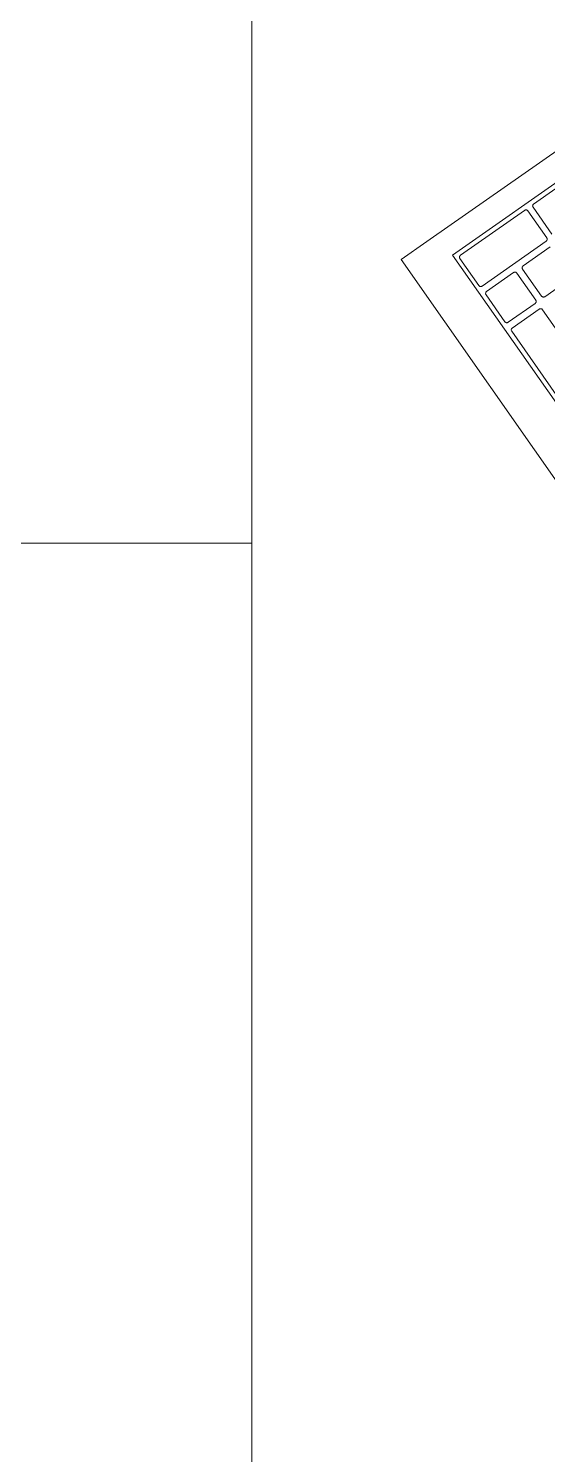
# Model space of a CAD drawing. Header units: inches. Extents: x 1 to 4637, y -664 to 702.
# Drawn here: x 1120.85 to 1129.54, y -201.12 to -177.23 of the extents above; entities that cross this region are included whole.
import ezdxf

# ---------------------------------------------------------------- set-up
doc = ezdxf.new("R2010")
doc.units = ezdxf.units.IN
doc.header["$MEASUREMENT"] = 0
doc.layers.add('I-FURN', color=30, linetype='Continuous', lineweight=9)

# ---------------------------------------------------------------- blocks, each defined once
blk = doc.blocks.new('Desk - Group 3 - Typical-2416233-New Construction - Tel_Data_Elec Plan')
at = {"layer": 'I-FURN'}
for p, q in [((15.246, 2.5), (30.081, 12.887)), ((14.907, 2.984), (11.774, 7.459)), ((15.172, 3.361), (13.027, 6.425)), ((14.317, 4.719), (13.565, 5.793)), ((16.088, 4.867), (17.152, 5.612)), ((15.552, 5.357), (15.869, 4.905)), ((14.824, 5.025), (14.372, 4.709)), ((17.655, 5.1), (15.172, 3.361)), ((17.514, 5.096), (16.449, 4.351)), ((14.433, 4.622), (14.885, 4.938)), ((14.939, 4.928), (15.691, 3.854)), ((15.353, 4.544), (15.036, 4.996)), ((15.859, 4.85), (15.408, 4.534)), ((16.395, 4.36), (16.078, 4.812)), ((15.175, 3.493), (14.423, 4.567)), ((15.475, 4.438), (15.926, 4.754)), ((15.981, 4.745), (16.298, 4.292)), ((15.782, 3.931), (15.465, 4.383)), ((16.288, 4.238), (15.837, 3.921)), ((15.682, 3.8), (15.23, 3.483)), ((14.984, 2.874), (14.907, 2.984)), ((15.205, 2.558), (14.984, 2.874)), ((15.246, 2.5), (15.205, 2.558)), ((20, 0), (10.904, 0)), ((20, -48), (20, 0)), ((10.904, 0), (72, 0))]:
    blk.add_line(p, q, dxfattribs=at)
for points in [[(14.885, 4.938), (14.888, 4.94), (14.895, 4.944), (14.91, 4.946), (14.926, 4.942), (14.936, 4.933), (14.939, 4.928)], [(14.372, 4.709), (14.369, 4.707), (14.361, 4.703), (14.347, 4.701), (14.33, 4.705), (14.321, 4.714), (14.317, 4.719)], [(15.408, 4.534), (15.404, 4.532), (15.397, 4.528), (15.382, 4.526), (15.366, 4.53), (15.356, 4.539), (15.353, 4.544)], [(15.926, 4.754), (15.93, 4.757), (15.937, 4.76), (15.952, 4.762), (15.968, 4.758), (15.978, 4.75), (15.981, 4.745)], [(16.449, 4.351), (16.446, 4.348), (16.439, 4.345), (16.424, 4.342), (16.408, 4.347), (16.398, 4.355), (16.395, 4.36)], [(15.837, 3.921), (15.833, 3.919), (15.826, 3.915), (15.811, 3.913), (15.795, 3.918), (15.785, 3.926), (15.782, 3.931)], [(15.23, 3.483), (15.227, 3.481), (15.219, 3.477), (15.205, 3.475), (15.188, 3.48), (15.179, 3.488), (15.175, 3.493)]]:
    blk.add_open_spline(points, degree=3, knots=[0, 0, 0, 0, 0.2, 0.4, 0.7, 1, 1, 1, 1], dxfattribs=at)
for points in [[(15.869, 4.905), (15.871, 4.902), (15.875, 4.894), (15.877, 4.882), (15.874, 4.87), (15.868, 4.859), (15.862, 4.853), (15.859, 4.85)], [(16.078, 4.812), (16.076, 4.816), (16.072, 4.823), (16.07, 4.836), (16.072, 4.848), (16.078, 4.859), (16.084, 4.865), (16.088, 4.867)], [(14.423, 4.567), (14.421, 4.57), (14.417, 4.578), (14.416, 4.59), (14.418, 4.603), (14.424, 4.614), (14.43, 4.62), (14.433, 4.622)], [(15.465, 4.383), (15.463, 4.387), (15.459, 4.394), (15.457, 4.407), (15.46, 4.419), (15.465, 4.43), (15.471, 4.436), (15.475, 4.438)], [(16.298, 4.292), (16.3, 4.289), (16.304, 4.282), (16.306, 4.269), (16.303, 4.257), (16.298, 4.246), (16.292, 4.24), (16.288, 4.238)], [(15.691, 3.854), (15.694, 3.851), (15.697, 3.844), (15.699, 3.831), (15.697, 3.819), (15.691, 3.808), (15.685, 3.802), (15.682, 3.8)]]:
    blk.add_open_spline(points, degree=3, dxfattribs=at)

msp = doc.modelspace()

# ---------------------------------------------------------------- block references
at = {"layer": 'I-FURN', "rotation": 269.9999999999997}
msp.add_blockref('Desk - Group 3 - Typical-2416233-New Construction - Tel_Data_Elec Plan', (1124.586, -165.856), dxfattribs=at)

doc.saveas('drawing.dxf')
